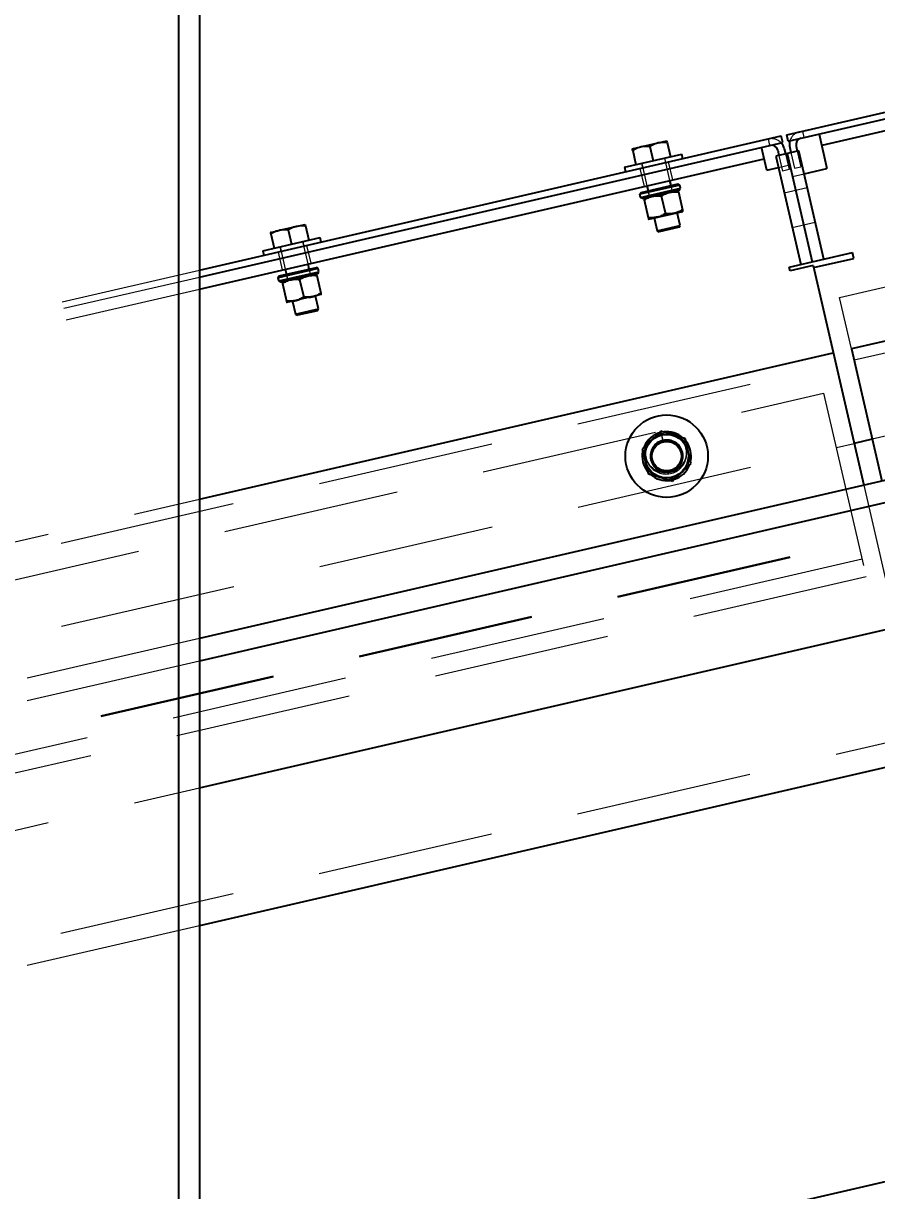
# Model space of a CAD drawing. Header units: millimetres. Extents: x 1293 to 41893, y 1011 to 26911.
# Drawn here: x 12354.5 to 12661, y 5482.5 to 5902.1 of the extents above; entities that cross this region are included whole.
import ezdxf

# ---------------------------------------------------------------- set-up
doc = ezdxf.new("R2010")
doc.units = ezdxf.units.MM
doc.header["$LTSCALE"] = 50
doc.linetypes.add('HIDDEN', pattern=[1.905, 1.27, -0.635])
doc.layers.add('CAPA_1', color=7, linetype='Continuous')
doc.layers.add('STRUC', color=4, linetype='Continuous')
doc.styles.add('SLDTEXTSTYLE0', font='TXT', dxfattribs={"width": 0.75})
doc.dimstyles.new('SLDDIMSTYLE0', dxfattribs={"dimtxt": 100, "dimasz": 100, "dimexe": 0, "dimexo": 0.0625, "dimgap": 25, "dimtad": 2, "dimdec": 0, "dimlfac": 1.5, "dimrnd": 1e-09, "dimzin": 12, "dimdsep": 46, "dimtxsty": 'SLDTEXTSTYLE0', "dimsah": 1, "dimcen": 0.09, "dimadec": 0, "dimazin": 3, "dimtfac": 1, "dimtdec": 0, "dimtofl": 0, "dimtmove": 0, "dimatfit": 3, "dimfxl": 1, "dimfrac": 2, "dimtolj": 1, "dimtzin": 12, "dimarcsym": 0})
doc.dimstyles.new('SLDDIMSTYLE1', dxfattribs={"dimtxt": 100, "dimasz": 100, "dimexe": 0, "dimexo": 0.0625, "dimgap": 25, "dimtad": 2, "dimdec": 4, "dimlfac": 75, "dimzin": 12, "dimdsep": 46, "dimtxsty": 'SLDTEXTSTYLE0', "dimsah": 1, "dimcen": 0.09, "dimadec": 0, "dimazin": 3, "dimtfac": 1, "dimtdec": 0, "dimtofl": 0, "dimtmove": 0, "dimatfit": 3, "dimfxl": 1, "dimfrac": 2, "dimtolj": 1, "dimtzin": 12, "dimarcsym": 0})

# ---------------------------------------------------------------- blocks, each defined once
blk = doc.blocks.new('_D_3')
at = {"layer": 'CAPA_1', "transparency": 16777216}
blk.add_arc((9899.27, 4708.49), 5214.32, 0, 13, dxfattribs=at)
for points in [[(14979.94, 5881.46), (14986.48, 5780.49), (15016.52, 5787.13)], [(15113.58, 4708.49), (15128.01, 4808.64), (15097.24, 4808.34)]]:
    blk.add_solid(points, dxfattribs=at)
at = {"layer": 'CAPA_1', "transparency": 16777216, "insert": (15196.76, 5413.27), "char_height": 100, "attachment_point": 1, "rotation": 276.5, "style": 'SLDTEXTSTYLE0'}
blk.add_mtext('13°', dxfattribs=at)
blk = doc.blocks.new('_D_5')
at = {"layer": 'CAPA_1', "transparency": 16777216}
for p, q in [((11574.4, 7831.18), (17588.06, 7831.18)), ((17538.06, 7831.18), (17538.06, 4708.49)), ((16485.16, 4708.49), (17588.06, 4708.49))]:
    blk.add_line(p, q, dxfattribs=at)
for points in [[(17538.06, 7831.18), (17522.68, 7731.18), (17553.45, 7731.18)], [(17538.06, 4708.49), (17553.45, 4808.49), (17522.68, 4808.49)]]:
    blk.add_solid(points, dxfattribs=at)
at = {"layer": 'CAPA_1', "transparency": 16777216, "insert": (17409.15, 6122.06), "char_height": 100, "attachment_point": 1, "rotation": 90, "style": 'SLDTEXTSTYLE0'}
blk.add_mtext('4684', dxfattribs=at)

msp = doc.modelspace()

# ---------------------------------------------------------------- linework, layer by layer
at = {"color": 1, "linetype": 'HIDDEN', "lineweight": 18}
for p, q in [((16327.8123211, 6489.1646889), (11124.0071077, 5287.7715924)), ((12647.6649906, 5803.5580313), (13641.5224567, 6033.0081067)), ((11109.0187386, 5352.5451709), (13669.0136889, 5943.5665743)), ((12634.9934997, 5861.081899), (12634.4602158, 5863.3918057)), ((12622.6501798, 5858.2322191), (12622.1168958, 5860.5421257)), ((12586.7141211, 5845.5910388), (12584.8476272, 5853.675712)), ((12585.311041, 5852.0448246), (12584.9301239, 5853.6947579)), ((12625.9123792, 5854.6406698), (12627.2095969, 5849.0218024)), ((12628.2222858, 5855.1739537), (12629.5195036, 5849.5550864)), ((12630.171026, 5855.6238558), (12631.4682437, 5850.0049885)), ((12632.4809326, 5856.1571398), (12633.7781503, 5850.5382724)), ((12977.6627545, 5855.9845058), (12652.8727329, 5781.000821)), ((12575.9476694, 5849.8831199), (12577.4332462, 5843.44838)), ((12576.515464, 5851.7520806), (12576.8963811, 5850.1021473)), ((12576.5979606, 5851.7711264), (12578.4644545, 5843.6864532)), ((12587.7453294, 5845.829112), (12586.2597526, 5852.2638519)), ((12625.6993254, 5850.246795), (12629.8241587, 5851.1990878)), ((12629.5195036, 5849.5550864), (12627.2095969, 5849.0218024)), ((12631.4682437, 5850.0049885), (12633.7781503, 5850.5382724)), ((12630.7764515, 5847.0742546), (12634.9012847, 5848.0265474)), ((12576.3468974, 5841.2859142), (12575.9503458, 5840.6512771)), ((12576.2188924, 5839.4880741), (12575.9503458, 5840.6512771)), ((12578.3348605, 5841.7448716), (12578.9695013, 5841.3483041)), ((12578.9696302, 5841.3483338), (12578.3350054, 5841.7449051)), ((12578.8834633, 5841.8715266), (12579.3900831, 5839.6771153)), ((12578.9695013, 5841.3483041), (12579.2380479, 5840.1851011)), ((12578.9696302, 5841.3483338), (12579.2381767, 5840.1851309)), ((12587.6397497, 5841.5817009), (12587.1331299, 5843.7761122)), ((12587.2851652, 5843.2681264), (12587.6817327, 5843.9027671)), ((12587.5537117, 5842.1049234), (12587.2851652, 5843.2681264)), ((12588.1883525, 5841.7083558), (12587.5537117, 5842.1049234)), ((12636.067281, 5842.9760625), (12627.8176145, 5841.0714769)), ((12576.2188924, 5839.4880741), (12576.8535172, 5839.0915029)), ((12579.2380479, 5840.1851011), (12578.8414803, 5839.5504603)), ((12578.8416252, 5839.5504938), (12579.2381767, 5840.1851309)), ((12591.3930399, 5834.5235064), (12579.110757, 5831.687918)), ((12591.3930399, 5834.5235064), (12591.4330025, 5834.5607721)), ((12630.6744929, 5828.6969771), (12638.9241594, 5830.6015627)), ((12984.212454, 5827.6146407), (12659.4224324, 5752.6309559)), ((12446.0316608, 5819.889646), (12447.5172376, 5813.4549061)), ((12446.5994553, 5821.7586067), (12446.9803725, 5820.1086734)), ((12446.681952, 5821.7776525), (12448.5484459, 5813.6929793)), ((12456.7981124, 5815.5975649), (12454.9316185, 5823.6822381)), ((12455.3950323, 5822.0513507), (12455.0141152, 5823.701284)), ((12457.8293207, 5815.8356381), (12456.343744, 5822.270378)), ((12275.6386957, 5780.5513304), (12417.7268163, 5813.3549578)), ((12446.4308888, 5811.2924403), (12446.0343372, 5810.6578032)), ((12448.4188519, 5811.7513977), (12449.0534926, 5811.3548302)), ((12449.0536215, 5811.3548599), (12448.4189968, 5811.7514312)), ((12448.9674547, 5811.8780527), (12449.4740745, 5809.6836414)), ((12449.0534926, 5811.3548302), (12449.3220392, 5810.1916272)), ((12449.0536215, 5811.3548599), (12449.3221681, 5810.1916569)), ((12457.723741, 5811.588227), (12457.2171213, 5813.7826383)), ((12457.3691565, 5813.2746525), (12457.7657241, 5813.9092932)), ((12457.6377031, 5812.1114495), (12457.3691565, 5813.2746525)), ((12458.2723439, 5811.7148819), (12457.6377031, 5812.1114495)), ((12276.1719797, 5778.2414238), (12417.7268163, 5810.9219328)), ((12446.3028838, 5809.4946002), (12446.0343372, 5810.6578032)), ((12446.3028838, 5809.4946002), (12446.9375085, 5809.098029)), ((12449.3220392, 5810.1916272), (12448.9254717, 5809.5569864)), ((12448.9256165, 5809.5570199), (12449.3221681, 5810.1916569)), ((12277.1242725, 5774.1165905), (12417.7268163, 5806.5772455)), ((12461.4770312, 5804.5300325), (12449.1947484, 5801.6944441)), ((12651.9240639, 5785.109958), (12647.6649906, 5803.5580313)), ((11996.7968893, 5629.5337777), (12646.3769325, 5779.5011473)), ((10849.0908912, 5355.2090698), (12641.9318104, 5769.1190098)), ((12641.9318104, 5769.1190098), (12657.1684952, 5703.1216774)), ((12583.5238323, 5755.0792973), (12584.3147276, 5751.7725641)), ((12583.5912301, 5755.0951371), (12584.503543, 5755.2556819)), ((12584.3560637, 5751.7822789), (12583.5912301, 5755.0951371)), ((11347.2707451, 5449.6968694), (12652.9266319, 5751.1312822)), ((12592.5627339, 5749.168375), (12592.4797361, 5749.5278779)), ((12578.0428196, 5746.1948531), (12578.1258174, 5745.8353502)), ((12656.3903601, 5736.1282272), (12668.1633167, 5685.1339498)), ((12208.769483, 5682.7996616), (12417.7268163, 5731.0412631)), ((12011.0970079, 5567.5931592), (12660.6770511, 5717.5605288)), ((12011.1800056, 5567.2336563), (12660.7600488, 5717.2010259)), ((12657.1684952, 5703.1216774), (11111.0164292, 5346.1643467)), ((12417.7268163, 5681.0284065), (12208.769483, 5632.786805)), ((12417.7268163, 5672.8630652), (12208.769483, 5624.6214636)), ((12208.769483, 5579.0745264), (12417.7268163, 5627.316128)), ((12417.7268163, 5577.7609465), (12208.769483, 5529.519345))]:
    msp.add_line(p, q, dxfattribs=at)
at = {"color": 7, "linetype": 'Continuous', "lineweight": 25}
for p, q in [((12628.6854492, 5862.0585958), (12700.0687674, 5878.5387333)), ((12629.2187332, 5859.7486891), (12702.7293939, 5876.7199624)), ((12707.4805128, 5873.4721572), (12641.2463657, 5858.1807995)), ((12417.7268163, 5813.3549578), (12626.7367091, 5861.6086936)), ((12627.269993, 5859.298787), (12626.7367091, 5861.6086936)), ((12629.2187332, 5859.7486891), (12628.6854492, 5862.0585958)), ((12640.2940729, 5862.3056328), (12643.1509513, 5849.9311329)), ((12417.7268163, 5810.9219328), (12627.269993, 5859.298787)), ((12573.2259509, 5856.9674508), (12585.6004508, 5859.8243292)), ((12579.540756, 5857.8433881), (12580.7227939, 5852.7234192)), ((12585.7280059, 5859.2718273), (12586.9100438, 5854.1518584)), ((12621.5744921, 5849.2945022), (12619.6699065, 5857.5441688)), ((12629.7520171, 5857.4387825), (12630.171026, 5855.6238558)), ((12632.0619238, 5857.9720665), (12632.4809326, 5856.1571398)), ((12417.7268163, 5806.5772455), (12620.6221993, 5853.4193355)), ((12570.4107107, 5850.3426873), (12591.0348771, 5855.1041512)), ((12573.3535061, 5856.4149489), (12574.535544, 5851.29498)), ((12591.4157942, 5853.4542179), (12591.0348771, 5855.1041512)), ((12632.9966991, 5856.2762139), (12624.7470326, 5854.3716283)), ((12624.7470326, 5854.3716283), (12633.7450748, 5815.3968257)), ((12625.4933704, 5856.4555964), (12625.9123792, 5854.6406698)), ((12627.803277, 5856.9888804), (12628.2222858, 5855.1739537)), ((12628.8718659, 5855.3239211), (12637.869908, 5816.3491185)), ((12641.9947413, 5817.3014113), (12632.9966991, 5856.2762139)), ((12570.4107107, 5850.3426873), (12570.7916278, 5848.6927539)), ((12621.5744921, 5849.2945022), (12625.6993254, 5850.246795)), ((12634.9012847, 5848.0265474), (12643.1509513, 5849.9311329)), ((12587.1331299, 5843.7761122), (12586.7141211, 5845.5910388)), ((12590.3045431, 5843.9652047), (12575.9501233, 5840.6512258)), ((12575.9501233, 5840.6512258), (12576.3466909, 5841.2858665)), ((12576.2186699, 5839.4880228), (12575.9501233, 5840.6512258)), ((12576.2186699, 5839.4880228), (12590.5730897, 5842.8020017)), ((12576.3466909, 5841.2858665), (12589.6699024, 5844.3617723)), ((12590.1765221, 5842.167361), (12576.8533107, 5839.0914552)), ((12578.4644545, 5843.6864532), (12578.8834633, 5841.8715266)), ((12589.7083122, 5842.0312265), (12589.6560578, 5842.0472023)), ((12590.3045431, 5843.9652047), (12589.6699024, 5844.3617723)), ((12589.8359092, 5841.4785431), (12591.3054055, 5835.1134555)), ((12590.1765221, 5842.167361), (12590.5730897, 5842.8020017)), ((12590.5730897, 5842.8020017), (12590.3045431, 5843.9652047)), ((12576.8533107, 5839.0914552), (12576.2186699, 5839.4880228)), ((12577.373775, 5839.2116139), (12577.3338124, 5839.1743481)), ((12577.4614094, 5838.6216648), (12578.9309056, 5832.2565771)), ((12583.6486174, 5840.0502855), (12585.1181975, 5833.6848348)), ((12579.110757, 5831.687918), (12591.3930399, 5834.5235064)), ((12590.4421569, 5829.4431415), (12589.3767317, 5834.058005)), ((12446.44767, 5827.6983784), (12455.6844421, 5829.8308552)), ((12455.8119972, 5829.2783534), (12456.9940352, 5824.1583845)), ((12579.0585027, 5831.7038937), (12579.110757, 5831.687918)), ((12581.1270652, 5832.1534194), (12582.1924904, 5827.5385559)), ((12582.1924904, 5827.5385559), (12590.4421569, 5829.4431415)), ((12590.0455893, 5828.8085008), (12582.8271311, 5827.1419884)), ((12590.0455893, 5828.8085008), (12590.4421569, 5829.4431415)), ((12440.4947021, 5820.3492133), (12461.1188685, 5825.1106773)), ((12443.3099423, 5826.9739769), (12446.3594645, 5827.6780145)), ((12443.4374974, 5826.421475), (12444.6195354, 5821.3015061)), ((12446.3594645, 5827.6780145), (12446.44767, 5827.6983784)), ((12449.6247473, 5827.8499142), (12450.8067853, 5822.7299453)), ((12461.4997856, 5823.460744), (12461.1188685, 5825.1106773)), ((12582.1924904, 5827.5385559), (12582.8271311, 5827.1419884)), ((12440.4947021, 5820.3492133), (12440.8756192, 5818.69928)), ((12629.6202415, 5814.4445329), (12652.3068245, 5819.6821433)), ((12652.7829709, 5817.6197267), (12652.3068245, 5819.6821433)), ((12457.2171213, 5813.7826383), (12456.7981124, 5815.5975649)), ((12638.3460544, 5814.2867019), (12652.7829709, 5817.6197267)), ((12790.0826415, 5817.0063789), (12651.9240639, 5785.109958)), ((12460.3885345, 5813.9717308), (12446.0341147, 5810.6577518)), ((12446.0341147, 5810.6577518), (12446.4306822, 5811.2923926)), ((12446.3026613, 5809.4945489), (12460.6570811, 5812.8085278)), ((12446.4306822, 5811.2923926), (12459.7538937, 5814.3682983)), ((12460.2605135, 5812.173887), (12446.937302, 5809.0979813)), ((12448.5484459, 5813.6929793), (12448.9674547, 5811.8780527)), ((12459.7923035, 5812.0377526), (12459.7400492, 5812.0537284)), ((12460.3885345, 5813.9717308), (12459.7538937, 5814.3682983)), ((12459.9199006, 5811.4850692), (12461.3893968, 5805.1199816)), ((12460.2605135, 5812.173887), (12460.6570811, 5812.8085278)), ((12460.6570811, 5812.8085278), (12460.3885345, 5813.9717308)), ((12629.9201762, 5813.1453728), (12629.6202415, 5814.4445329)), ((12638.1698428, 5815.0499584), (12629.9201762, 5813.1453728)), ((12638.1698428, 5815.0499584), (12656.3903601, 5736.1282272)), ((12446.3026613, 5809.4945489), (12446.0341147, 5810.6577518)), ((12446.937302, 5809.0979813), (12446.3026613, 5809.4945489)), ((12447.4577663, 5809.21814), (12447.4178037, 5809.1808742)), ((12447.5454007, 5808.6281908), (12449.014897, 5802.2631032)), ((12453.7326087, 5810.0568115), (12455.2021888, 5803.6913609)), ((12460.5261483, 5799.4496676), (12459.4607231, 5804.0645311)), ((12461.4770312, 5804.5300325), (12461.5169938, 5804.5672982)), ((12449.142494, 5801.7104198), (12449.1947484, 5801.6944441)), ((12451.2110565, 5802.1599455), (12452.2764817, 5797.545082)), ((12452.2764817, 5797.545082), (12460.5261483, 5799.4496676)), ((12460.1295807, 5798.8150268), (12452.9111225, 5797.1485145)), ((12460.1295807, 5798.8150268), (12460.5261483, 5799.4496676)), ((12452.2764817, 5797.545082), (12452.9111225, 5797.1485145)), ((12417.7268163, 5731.0412631), (12645.4282635, 5783.6102843)), ((12651.9240639, 5785.109958), (12662.8861605, 5737.6279009)), ((12659.4224324, 5752.6309559), (12652.9266319, 5751.1312822)), ((12669.999062, 5739.2700436), (12417.7268163, 5681.0284065)), ((12670.1231476, 5731.1333496), (12417.7268163, 5672.8630652)), ((12417.7268163, 5627.316128), (12665.2726855, 5684.466595)), ((12676.1344664, 5637.4190533), (12417.7268163, 5577.7609465)), ((12417.7268163, 5428.9554034), (13086.5101497, 5583.3562019))]:
    msp.add_line(p, q, dxfattribs=at)
at = {"color": 1, "linetype": 'HIDDEN', "lineweight": 18, "flags": 128}
for points in [[(12583.646925, 5754.5646465), (12582.3179619, 5754.1248786), (12581.5881922, 5753.7691939)], [(12582.0477524, 5754.1065635), (12582.421879, 5754.279723), (12583.6841048, 5754.6928524)], [(12583.6841048, 5754.6928524), (12584.9996899, 5754.8748575), (12585.6884113, 5754.8760255)], [(12585.9185574, 5754.7839356), (12585.0959944, 5754.7777687), (12583.7102667, 5754.5795329)], [(12591.4799248, 5753.0373363), (12591.6517067, 5752.8771162), (12592.6069761, 5751.7984983)], [(12576.9435537, 5748.2337219), (12577.2951545, 5749.5030554), (12577.4790432, 5749.9718298)], [(12594.1781988, 5744.7402964), (12593.8313672, 5743.5200444), (12593.677687, 5743.1274422)], [(12579.8176632, 5739.8771576), (12579.5116373, 5740.1546376), (12578.6170752, 5741.1445512)], [(12588.4260309, 5738.2122251), (12587.5807839, 5737.9683683), (12586.77812, 5737.8186711)]]:
    msp.add_lwpolyline(points, dxfattribs=at)
at = {"color": 7, "linetype": 'Continuous', "lineweight": 25}
for radius in [14.8166667, 7.8097453, 5.2916667]:
    msp.add_circle((12585.5691497, 5746.5278259), radius, dxfattribs=at)
at = {"color": 1, "linetype": 'HIDDEN', "lineweight": 18}
for centre, radius in [((12585.2537019, 5747.8796111), 7.3996253), ((12585.5691497, 5746.5278259), 5.8208333), ((12585.5691497, 5746.5278259), 5.3763333)]:
    msp.add_circle(centre, radius, dxfattribs=at)
for centre, radius, start, end in [((12634.3718304, 5858.5053504), 4.7413333, 103, 163), ((12623.1834637, 5855.9223124), 4.7413333, 43, 103), ((12585.3458057, 5747.4970039), 7.3975071, 146.679152465, 58.032573054), ((12585.5691497, 5746.5278259), 8.2635, 26.436605917, 59.845689392), ((12585.5691497, 5746.5278259), 8.2635, 146.922181725, 178.115322897), ((12585.5691497, 5746.5278259), 5.9218333, 103.451152532, 103), ((12585.5691497, 5746.5278259), 5.3926667, 103.451152532, 103), ((12585.5691497, 5746.5278259), 8.2635, 326.083957016, 359.287760076), ((12585.5691497, 5746.5278259), 8.2635, 206.402257745, 237.367943531), ((12585.5691497, 5746.5278259), 8.2635, 266.047504756, 297.742999073)]:
    msp.add_arc(centre, radius, start, end, dxfattribs=at)
at = {"color": 7, "linetype": 'Continuous', "lineweight": 25}
for centre, radius, start, end in [((12623.1834637, 5855.9223124), 2.3706667, 13, 103), ((12623.1834637, 5855.9223124), 4.7413333, 13, 43), ((12634.3718304, 5858.5053504), 4.7413333, 163, 193), ((12634.3718304, 5858.5053504), 2.3706667, 103, 193), ((12585.5691497, 5746.5278259), 8.7926667, 103.451152532, 156.94027236), ((12585.5691497, 5746.5278259), 8.7926667, 47.759877722, 96.960939893), ((12585.5691497, 5746.5278259), 8.7926667, 348.270129987, 36.829770678), ((12585.5691497, 5746.5278259), 8.7926667, 168.81289956, 217.752078679), ((12585.5691497, 5746.5278259), 8.7926667, 288.96050735, 337.248847097), ((12585.5691497, 5746.5278259), 8.7926667, 229.146806409, 277.903067279)]:
    msp.add_arc(centre, radius, start, end, dxfattribs=at)
for points, knots in [([(12576.2754732, 5857.6714884), (12575.9326124, 5857.5772363), (12574.9097344, 5857.2960478), (12573.9749548, 5856.7667982), (12573.3535061, 5856.4149489)], [0, 0, 0, 0, 0.3351922062, 1, 1, 1, 1]), ([(12579.540756, 5857.8433881), (12579.3334951, 5857.8614493), (12578.2663063, 5857.9544464), (12577.212679, 5857.8090284), (12576.3636786, 5857.6918523)], [0, 0, 0, 0, 0.1942119601, 1, 1, 1, 1]), ([(12582.4627231, 5859.0999276), (12582.1198623, 5859.0056755), (12581.0969843, 5858.724487), (12580.1622047, 5858.1952374), (12579.540756, 5857.8433881)], [0, 0, 0, 0, 0.3351922062, 1, 1, 1, 1]), ([(12585.7280059, 5859.2718273), (12585.520745, 5859.2898884), (12584.4535563, 5859.3828856), (12583.3999289, 5859.2374676), (12582.5509285, 5859.1202915)], [0, 0, 0, 0, 0.19421196006, 1, 1, 1, 1]), ([(12585.6004508, 5859.8243292), (12585.6077381, 5859.7927641), (12585.6220405, 5859.7308136), (12585.6931353, 5859.4228684), (12585.7280059, 5859.2718273)], [0, 0, 0, 0, 0.50951955136, 1, 1, 1, 1]), ([(12573.3535061, 5856.4149489), (12573.3273764, 5856.528129), (12573.2547122, 5856.8428721), (12573.2371792, 5856.918816), (12573.2259509, 5856.9674508)], [0, 0, 0, 0, 0.3595950484, 1, 1, 1, 1]), ([(12583.6486174, 5840.0502855), (12584.1487876, 5840.3338598), (12585.1599751, 5840.9071582), (12586.741299, 5841.3965041), (12588.3189751, 5841.5781839), (12589.3271854, 5841.511959), (12589.8359092, 5841.4785431)], [0, 0, 0, 0, 0.2646061211, 0.5349506065, 0.7653448938, 1, 1, 1, 1]), ([(12589.8359092, 5841.4785431), (12589.8173926, 5841.5587474), (12589.7627538, 5841.7954138), (12589.7099044, 5842.0243299), (12589.7156239, 5841.999556), (12589.7175034, 5841.9914152)], [0, 0, 0, 0, 0.2560436476, 0.755532585, 1, 1, 1, 1]), ([(12577.342523, 5839.1366182), (12577.3406861, 5839.1445746), (12577.3347856, 5839.1701326), (12577.3873299, 5838.942538), (12577.4428937, 5838.7018651), (12577.4614094, 5838.6216648)], [0, 0, 0, 0, 0.2315942222, 0.7439414361, 1, 1, 1, 1]), ([(12577.4614094, 5838.6216648), (12577.9615903, 5838.9052744), (12578.9727981, 5839.4786435), (12580.5541179, 5839.9680901), (12582.1317572, 5840.1498551), (12583.1399182, 5840.0836775), (12583.6486174, 5840.0502855)], [0, 0, 0, 0, 0.2646176718, 0.5349733347, 0.7653562273, 1, 1, 1, 1]), ([(12585.1181975, 5833.6848348), (12584.6180272, 5833.4012605), (12583.6068398, 5832.8279621), (12582.0255159, 5832.3386162), (12580.4478397, 5832.1569364), (12579.4396294, 5832.2231613), (12578.9309056, 5832.2565771)], [0, 0, 0, 0, 0.2646061211, 0.5349506065, 0.7653448938, 1, 1, 1, 1]), ([(12578.9309056, 5832.2565771), (12578.9494223, 5832.1763729), (12579.004061, 5831.9397065), (12579.0569104, 5831.7107904), (12579.0511909, 5831.7355642), (12579.0493115, 5831.7437051)], [0, 0, 0, 0, 0.25604364764, 0.75553258503, 1, 1, 1, 1]), ([(12591.3054055, 5835.1134555), (12590.8052245, 5834.8298459), (12589.7940167, 5834.2564767), (12588.212697, 5833.7670302), (12586.6350577, 5833.5852651), (12585.6268967, 5833.6514428), (12585.1181975, 5833.6848348)], [0, 0, 0, 0, 0.2646176718, 0.5349733347, 0.7653562273, 1, 1, 1, 1]), ([(12591.4242918, 5834.598502), (12591.4261287, 5834.5905457), (12591.4320292, 5834.5649877), (12591.3794849, 5834.7925822), (12591.3239212, 5835.0332552), (12591.3054055, 5835.1134555)], [0, 0, 0, 0, 0.2315942222, 0.7439414361, 1, 1, 1, 1]), ([(12452.5467144, 5829.1064537), (12452.2038537, 5829.0122015), (12451.1809757, 5828.7310131), (12450.2461961, 5828.2017634), (12449.6247473, 5827.8499142)], [0, 0, 0, 0, 0.3351922062, 1, 1, 1, 1]), ([(12455.8119972, 5829.2783534), (12455.6047364, 5829.2964145), (12454.5375476, 5829.3894117), (12453.4839202, 5829.2439937), (12452.6349199, 5829.1268176)], [0, 0, 0, 0, 0.1942119601, 1, 1, 1, 1]), ([(12455.6844421, 5829.8308552), (12455.6917295, 5829.7992902), (12455.7060319, 5829.7373397), (12455.7771267, 5829.4293945), (12455.8119972, 5829.2783534)], [0, 0, 0, 0, 0.5095195514, 1, 1, 1, 1]), ([(12443.4374974, 5826.421475), (12443.4113677, 5826.5346551), (12443.3387035, 5826.8493982), (12443.3211705, 5826.9253421), (12443.3099423, 5826.9739769)], [0, 0, 0, 0, 0.35959504835, 1, 1, 1, 1]), ([(12446.3594645, 5827.6780145), (12446.0166038, 5827.5837623), (12444.9937258, 5827.3025739), (12444.0589462, 5826.7733242), (12443.4374974, 5826.421475)], [0, 0, 0, 0, 0.3351922062, 1, 1, 1, 1]), ([(12449.6247473, 5827.8499142), (12449.4174865, 5827.8679753), (12448.3502977, 5827.9609725), (12447.2966703, 5827.8155545), (12446.44767, 5827.6983784)], [0, 0, 0, 0, 0.1942119601, 1, 1, 1, 1]), ([(12453.7326087, 5810.0568115), (12454.232779, 5810.3403859), (12455.2439665, 5810.9136843), (12456.8252903, 5811.4030301), (12458.4029665, 5811.58471), (12459.4111768, 5811.5184851), (12459.9199006, 5811.4850692)], [0, 0, 0, 0, 0.2646061211, 0.5349506065, 0.7653448938, 1, 1, 1, 1]), ([(12459.9199006, 5811.4850692), (12459.9013839, 5811.5652735), (12459.8467452, 5811.8019399), (12459.7938958, 5812.030856), (12459.7996153, 5812.0060821), (12459.8014947, 5811.9979413)], [0, 0, 0, 0, 0.25604364764, 0.75553258503, 1, 1, 1, 1]), ([(12447.4265144, 5809.1431443), (12447.4246775, 5809.1511007), (12447.418777, 5809.1766587), (12447.4713213, 5808.9490641), (12447.526885, 5808.7083911), (12447.5454007, 5808.6281908)], [0, 0, 0, 0, 0.2315942222, 0.7439414361, 1, 1, 1, 1]), ([(12447.5454007, 5808.6281908), (12448.0455817, 5808.9118005), (12449.0567895, 5809.4851696), (12450.6381092, 5809.9746162), (12452.2157485, 5810.1563812), (12453.2239095, 5810.0902036), (12453.7326087, 5810.0568115)], [0, 0, 0, 0, 0.2646176718, 0.5349733347, 0.7653562273, 1, 1, 1, 1]), ([(12455.2021888, 5803.6913609), (12454.7020186, 5803.4077866), (12453.6908311, 5802.8344882), (12452.1095072, 5802.3451423), (12450.5318311, 5802.1634625), (12449.5236208, 5802.2296874), (12449.014897, 5802.2631032)], [0, 0, 0, 0, 0.2646061211, 0.5349506065, 0.7653448938, 1, 1, 1, 1]), ([(12449.014897, 5802.2631032), (12449.5887829, 5802.2274614), (12450.748999, 5802.155405), (12452.384839, 5802.4086983), (12453.8824923, 5802.9369205), (12454.7596111, 5803.4383493), (12455.2021888, 5803.6913609)], [0, 0, 0, 0, 0.2646176718, 0.5349733347, 0.7653562273, 1, 1, 1, 1]), ([(12461.3893968, 5805.1199816), (12460.8892159, 5804.836372), (12459.8780081, 5804.2630028), (12458.2966884, 5803.7735563), (12456.7190491, 5803.5917912), (12455.710888, 5803.6579689), (12455.2021888, 5803.6913609)], [0, 0, 0, 0, 0.2646176718, 0.5349733347, 0.7653562273, 1, 1, 1, 1]), ([(12455.2021888, 5803.6913609), (12455.7760497, 5803.6557462), (12456.9362164, 5803.5837444), (12458.572016, 5803.83713), (12460.0696651, 5804.3654449), (12460.9468074, 5804.8669378), (12461.3893968, 5805.1199816)], [0, 0, 0, 0, 0.2646061211, 0.5349506065, 0.7653448938, 1, 1, 1, 1]), ([(12461.5082832, 5804.6050281), (12461.5101201, 5804.5970718), (12461.5160206, 5804.5715138), (12461.4634763, 5804.7991083), (12461.4079125, 5805.0397813), (12461.3893968, 5805.1199816)], [0, 0, 0, 0, 0.2315942222, 0.7439414361, 1, 1, 1, 1]), ([(12449.014897, 5802.2631032), (12449.0334136, 5802.182899), (12449.0880524, 5801.9462326), (12449.1409018, 5801.7173165), (12449.1351823, 5801.7420903), (12449.1333029, 5801.7502311)], [0, 0, 0, 0, 0.2560436476, 0.755532585, 1, 1, 1, 1]), ([(12583.5064835, 5755.4622148), (12582.9249055, 5754.9190702), (12581.7491512, 5753.8210154), (12580.0069927, 5752.193987), (12578.3414416, 5750.6385035), (12577.3203331, 5749.6848747), (12576.8050908, 5749.2036821)], [0, 0, 0, 0, 0.2646037157, 0.5349392798, 0.7653344448, 1, 1, 1, 1]), ([(12592.2732156, 5752.77478), (12591.5127707, 5753.0078938), (12589.9753817, 5753.4791792), (12587.6966755, 5754.1777148), (12585.517469, 5754.8457488), (12584.1808992, 5755.2554732), (12583.5064835, 5755.4622148)], [0, 0, 0, 0, 0.26443357096, 0.53460449255, 0.7651675047, 1, 1, 1, 1]), ([(12594.3332086, 5743.8519698), (12594.0851669, 5744.9263564), (12593.6675971, 5746.7350499), (12593.0566879, 5749.3811887), (12592.6185056, 5751.2791645), (12592.3597098, 5752.4001323), (12592.2732156, 5752.77478)], [0, 0, 0, 0, 0.36526797776, 0.61491625849, 0.87129802601, 1, 1, 1, 1]), ([(12576.8050908, 5749.2036821), (12576.8915864, 5748.8290283), (12577.146071, 5747.7267345), (12577.5840031, 5745.8298422), (12578.1951165, 5743.1828192), (12578.6170428, 5741.3552557), (12578.8650839, 5740.2808718)], [0, 0, 0, 0, 0.1287025069, 0.3786641705, 0.6347305098, 1, 1, 1, 1]), ([(12578.8650839, 5740.2808718), (12579.6255288, 5740.047758), (12581.1629177, 5739.5764726), (12583.4416239, 5738.8779371), (12585.6208304, 5738.209903), (12586.9574002, 5737.8001786), (12587.6318159, 5737.593437)], [0, 0, 0, 0, 0.26443357096, 0.53460449255, 0.7651675047, 1, 1, 1, 1]), ([(12587.6318159, 5737.593437), (12588.213394, 5738.1365816), (12589.3891482, 5739.2346365), (12591.1313067, 5740.8616648), (12592.7968578, 5742.4171484), (12593.8179663, 5743.3707771), (12594.3332086, 5743.8519698)], [0, 0, 0, 0, 0.2646037157, 0.5349392798, 0.7653344448, 1, 1, 1, 1])]:
    msp.add_open_spline(points, degree=3, knots=knots, dxfattribs=at)
at = {"layer": 'STRUC', "linetype": 'Continuous', "lineweight": 25}
for p, q in [((12410.2761497, 6130.1529069), (12410.2761497, 4930.1529069)), ((12417.7268163, 6130.1529069), (12417.7268163, 4930.1529069))]:
    msp.add_line(p, q, dxfattribs=at)

# ---------------------------------------------------------------- dimensions: what is measured, and where the dimension line sits
at = {"layer": 'CAPA_1'}
dim = msp.add_linear_dim(base=(17538.0605071, 4708.4929069), p1=(11510.8968592, 7831.1769069), p2=(16421.6646746, 4708.4929069), angle=90, dimstyle='SLDDIMSTYLE0', dxfattribs=at)
dim.commit()
dim.dimension.update_dxf_attribs({"geometry": '_D_5', "text_midpoint": (17538.0605071, 6269.8349069), "dimtype": 160})
dim = msp.add_angular_dim_2l(base=(15080.062669, 5298.7701303), line1=((16421.6646746, 4708.4929069), (6449.8953906, 4708.4929069)), line2=((16705.6180701, 6279.8631045), (11026.6060803, 4968.759879)), dimstyle='SLDDIMSTYLE1', dxfattribs=at)
dim.commit()
dim.dimension.update_dxf_attribs({"geometry": '_D_3', "text_midpoint": (15080.062669, 5298.7701303), "dimtype": 162})

doc.saveas('drawing.dxf')
